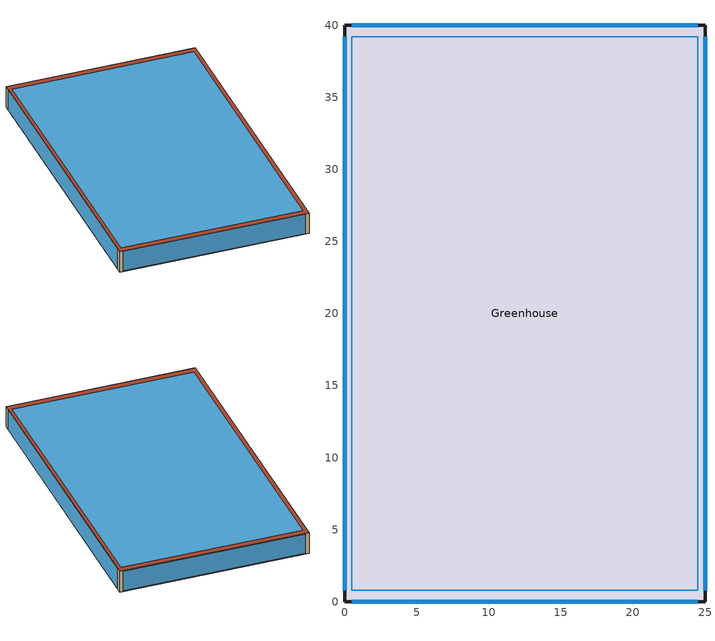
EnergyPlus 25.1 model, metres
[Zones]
Greenhouse
 floor ground (Ground_Floor): 0,0 0,40 25,40 25,0 z0
 wall outside (Wall_Host_Construction): 25,40 0,40 z0:3.02; 0,0 25,0 z0:3; 25,0,3 25,0,0 25,40,0 25,40,3.02; 0,40,3.02 0,40,0 0,0,0 0,0,3
 window (Glass_Window_Construction): 24.5,40 0.5,40 / 0.5,0 24.5,0 / 25,0.8 25,39.2 / 0,39.2 0,0.8 z0.1:2.95
 roof outside (Wall_Host_Construction): 0,40,3.02 0,0,3 25,0,3 25,40,3.02
 skylight (Glass_Window_Construction): 0.5,39.2,3.02 0.5,0.8,3 24.5,0.8,3 24.5,39.2,3.02
[Building]
GH_medium_(1000_m²): 0, Suburbs, 0.04, 0.004, FullExterior, 60, 6
[SizingPeriod:DesignDay]
Summer DD: 7, 1, SummerDesignDay, 30, 10, DefaultMultipliers, , Wetbulb, 20, , , , , 101325, 3, 0, No, No, No, ASHRAEClearSky, , , , , 1
[Site:Location]
Chambery_FR: 45.64, 5.88, 1, 235
[Site:GroundTemperature:BuildingSurface]
10.2, 10.2, 10.2, 10.2, 10.2, 10.2, 10.2, 10.2, 10.2, 10.2, 10.2, 10.2
[WindowMaterial:Glazing]
Glass_1mm: SpectralAverage, , 0.001, 0.89, 0.08, 0.08, 0.89, 0.08, 0.08, 0, 0.84, 0.84, 1
[Construction]
Glass_Window_Construction: Glass_1mm
Ground_Floor: Soil_64cm, Soil_32cm, Soil_16cm, Soil_8cm, Soil_4cm, Concrete_2cm, Floor_Concrete_Surface
Wall_Host_Construction: Wall_Host
[Material]
Floor_Concrete_Surface: MediumRough, 0.01, 1.7, 2300, 870, 0.89, 0.93, 0.93
Concrete_2cm: MediumRough, 0.02, 1.7, 2300, 870, 0.89, 0.93, 0.93
Soil_4cm: Rough, 0.04, 1.18, 1500, 1493, 0.9, 0.93, 0.93
Soil_8cm: Rough, 0.08, 1.18, 1500, 1493, 0.9, 0.93, 0.93
Soil_16cm: Rough, 0.16, 1.18, 1500, 1493, 0.9, 0.93, 0.93
Soil_32cm: Rough, 0.32, 1.18, 1500, 1493, 0.9, 0.93, 0.93
Soil_64cm: Rough, 0.64, 1.18, 1500, 1493, 0.9, 0.93, 0.93
Wall_Host: Smooth, 0.001, 1, 2600, 840, 0.84, 0.1, 0.1
[Zone]
Greenhouse: 0, 0, 0, 0, 1, 1, 3, 3000
[ZoneInfiltration:DesignFlowRate]
Infiltration: Greenhouse, AlwaysOn, AirChanges/Hour, , , , 0
[Schedule:Compact]
AlwaysOn: Any Number, Through: 12/31, For: AllDays, Until: 24:00, 1
